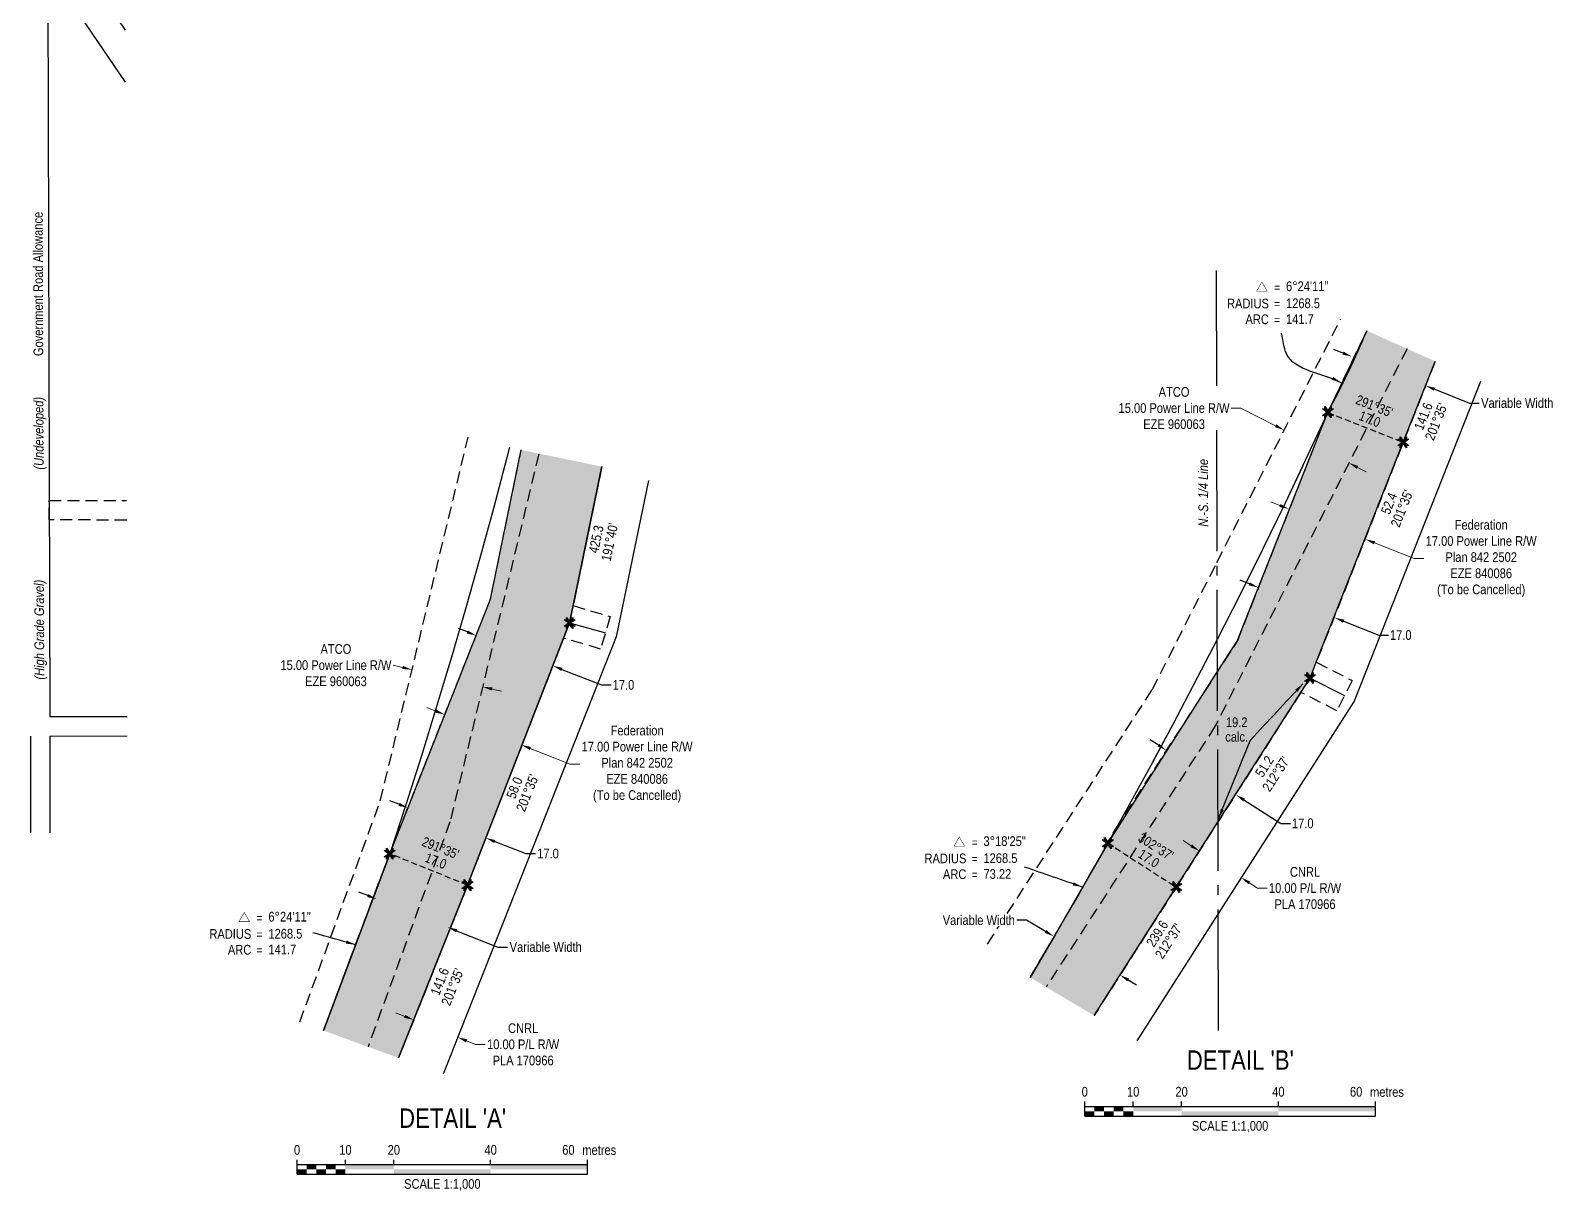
# Model space of a CAD drawing. Extents: x 511994 to 515316, y 6048038 to 6051499.
# Drawn here: x 513744 to 515316, y 6048475 to 6049674 of the extents above; entities that cross this region are included whole.
import ezdxf
from ezdxf.enums import TextEntityAlignment as Align

# ---------------------------------------------------------------- set-up
doc = ezdxf.new("R2010")
doc.units = 0
doc.header["$LTSCALE"] = 5
doc.header["$PDSIZE"] = 0.5
for name, pattern in [('foc-ACCESSROAD', [3.75, 2.5, -1.25]), ('foc-FLOWLINE', [3.75, 2.5, -1.25]), ('foc-QUARTERLINE', [33, 25, -3, 2, -3]), ('foc-TRAV', [1.875, 1.25, -0.625])]:
    doc.linetypes.add(name, pattern=pattern)
doc.layers.get('Defpoints').update_dxf_attribs({"color": 9})
for name, color, linetype in [('C-EZE', 13, 'foc-FLOWLINE'), ('DETAIL-T', 7, 'Continuous'), ('F-AR', 190, 'foc-ACCESSROAD'), ('F-EZE', 190, 'foc-FLOWLINE'), ('F-RW', 190, 'Continuous'), ('L-BD', 7, 'Continuous'), ('L-BD1', 253, 'Continuous'), ('L-MON', 1, 'Continuous'), ('L-ROAD-T', 7, 'Continuous'), ('L-SEC', 7, 'Continuous'), ('L-SECQ', 8, 'foc-QUARTERLINE'), ('L-TITLEDB', 4, 'Continuous'), ('P-PROPOSED', 10, 'Continuous'), ('P-PROPOSED-H', 21, 'Continuous'), ('P-TRAV', 4, 'foc-TRAV'), ('P-TXT', 4, 'Continuous')]:
    doc.layers.add(name, color=color, linetype=linetype)
for name, color, linetype, lineweight in [('C-EZE-T', 13, 'Continuous', 9), ('F-EZE-T', 190, 'Continuous', 9), ('F-RW-T', 190, 'Continuous', 9), ('T-TEXT', 48, 'Continuous', 18)]:
    doc.layers.add(name, color=color, linetype=linetype, lineweight=lineweight)
doc.styles.add('80', font='ARIALN.TTF', dxfattribs={"height": 10})
doc.styles.add('80CG', font='ARIALN.TTF', dxfattribs={"height": 10})
doc.styles.add('80L', font='ARIALN.TTF', dxfattribs={"height": 10})
doc.styles.add('80LS', font='ARIALNI.TTF', dxfattribs={"height": 10})
doc.dimstyles.new('Compass 5 000', dxfattribs={"dimscale": 5, "dimtxt": 9, "dimasz": 2, "dimexe": 0.2, "dimexo": 0.0625, "dimgap": 0.5, "dimtad": 0, "dimtih": 1, "dimtoh": 1, "dimzin": 0, "dimdsep": 46, "dimtxsty": '80CG', "dimcen": 0.1, "dimse1": 1, "dimse2": 1, "dimclrd": 256, "dimclrt": 256, "dimaunit": 1, "dimadec": 4, "dimazin": 0, "dimtfac": 0.06, "dimtofl": 0, "dimtmove": 0, "dimatfit": 1, "dimfxl": 0.2, "dimtolj": 1, "dimtzin": 0, "dimlwd": -1, "dimarcsym": 0})

# ---------------------------------------------------------------- blocks, each defined once
blk = doc.blocks.new('*D64')
at = {"layer": 'Defpoints', "color": 0, "transparency": 16777216}
for p in [(514170.1, 6049145.2), (514243, 6049127.6), (514138.3, 6049013.3)]:
    blk.add_point(p, dxfattribs=at)
at = {"layer": 'F-EZE-T', "transparency": 16777216}
for p, q in [((514128.5, 6049015.7), (514118.8, 6049018)), ((514220.9, 6048993.4), (514230.6, 6048991.1))]:
    blk.add_line(p, q, dxfattribs=at)
for points in [[(514128.9, 6049017.3), (514128.2, 6049014.1), (514138.3, 6049013.3)], [(514221.3, 6048995), (514220.5, 6048991.8), (514211.2, 6048995.7)]]:
    blk.add_solid(points, dxfattribs=at)
at = {"layer": 'F-EZE-T', "transparency": 16777216, "insert": (514059.7, 6049018), "char_height": 10, "attachment_point": 5, "style": '80CG'}
blk.add_mtext('\\A1;ATCO\\P15.00 Power Line R/W\\PEZE 960063', dxfattribs=at)
blk = doc.blocks.new('*D65')
at = {"layer": 'Defpoints', "color": 0, "transparency": 16777216}
for p in [(514193, 6049019), (514283.7, 6049017.4), (514272, 6048987.8)]:
    blk.add_point(p, dxfattribs=at)
at = {"layer": 'P-TXT', "transparency": 16777216}
for p, q in [((514195.4, 6049052.3), (514186.1, 6049056)), ((514293, 6049013.7), (514333.8, 6048997.6)), ((514333.8, 6048997.6), (514343.8, 6048997.6))]:
    blk.add_line(p, q, dxfattribs=at)
for points in [[(514196, 6049053.8), (514194.8, 6049050.7), (514204.7, 6049048.6)], [(514293.7, 6049015.2), (514292.4, 6049012.1), (514283.7, 6049017.4)]]:
    blk.add_solid(points, dxfattribs=at)
at = {"layer": 'P-TXT', "transparency": 16777216, "insert": (514356.6, 6048997.6), "char_height": 10, "attachment_point": 5, "style": '80CG'}
blk.add_mtext('\\A1;17.0', dxfattribs=at)
blk = doc.blocks.new('*U27')
at = {"color": 0}
for p, q in [((-150, 0), (-150, 15)), ((-150, 10), (150.2, 10)), ((-150, 0), (150.2, 0)), ((-100, 10), (-100, 15)), ((-50, 10), (-50, 15)), ((50, 10), (50, 15)), ((150.2, 0), (150.2, 15))]:
    blk.add_line(p, q, dxfattribs=at)
for points in [[(-150, 5), (-140, 5), (-150, 0), (-140, 0)], [(-140, 10), (-130, 10), (-140, 5), (-130, 5)], [(-130, 5), (-120, 5), (-130, 0), (-120, 0)], [(-120, 10), (-110, 10), (-120, 5), (-110, 5)], [(-110, 5), (-100, 5), (-110, 0), (-100, 0)], [(-100, 10), (-50, 10), (-100, 5), (-50, 5)], [(-50, 5), (50, 5), (-50, 0), (50, 0)], [(50, 10), (150.2, 10), (50, 5), (150.2, 5)]]:
    blk.add_solid(points, dxfattribs=at)
at = {"color": 0, "style": '80'}
blk.add_text('metres', height=10, dxfattribs=at).set_placement((162.2, 20), align=Align.CENTER)
at = {"color": 0, "char_height": 10, "style": '80'}
for s, insert, attachment_point in [('0', (-150, 30.2), 2), ('10', (-100, 30.2), 2), ('20', (-50, 30.2), 2), ('40', (50, 30.2), 2), ('60', (136.7, 30.2), 3), ('SCALE 1:1,000', (0.1, -5), 2)]:
    blk.add_mtext(s, dxfattribs=dict(at, insert=insert, attachment_point=attachment_point))
blk = doc.blocks.new('*D66')
at = {"layer": 'C-EZE-T', "transparency": 16777216}
for p, q in [((515034.4, 6049183), (515025.1, 6049186.6)), ((515132.1, 6049144.3), (515173, 6049128.1)), ((515173, 6049128.1), (515183, 6049128.1))]:
    blk.add_line(p, q, dxfattribs=at)
for points in [[(515035, 6049184.5), (515033.8, 6049181.4), (515043.7, 6049179.3)], [(515132.7, 6049145.9), (515131.4, 6049142.8), (515122.8, 6049148)]]:
    blk.add_solid(points, dxfattribs=at)
at = {"layer": 'Defpoints', "color": 0, "transparency": 16777216}
for p in [(515045.2, 6049183), (515124.2, 6049151.7), (515122.8, 6049148)]:
    blk.add_point(p, dxfattribs=at)
at = {"layer": 'C-EZE-T', "transparency": 16777216, "insert": (515242.2, 6049128.1), "char_height": 10, "attachment_point": 5, "style": '80CG'}
blk.add_mtext('\\A1;Federation\\P17.00 Power Line R/W\\PPlan 842 2502\\PEZE 840086\\P(To be Cancelled)', dxfattribs=at)
blk = doc.blocks.new('*D67')
at = {"layer": 'Defpoints', "color": 0, "transparency": 16777216}
for p in [(515009.5, 6049092.2), (515088.5, 6049061), (515090.9, 6049067.1)]:
    blk.add_point(p, dxfattribs=at)
at = {"layer": 'P-TXT', "transparency": 16777216}
for p, q in [((515002.6, 6049102), (514993.3, 6049105.7)), ((515100.2, 6049063.4), (515136.4, 6049049.1)), ((515136.4, 6049049.1), (515146.4, 6049049.1))]:
    blk.add_line(p, q, dxfattribs=at)
for points in [[(515003.2, 6049103.6), (515002, 6049100.5), (515011.9, 6049098.3)], [(515100.8, 6049065), (515099.6, 6049061.9), (515090.9, 6049067.1)]]:
    blk.add_solid(points, dxfattribs=at)
at = {"layer": 'P-TXT', "transparency": 16777216, "insert": (515159.2, 6049049.1), "char_height": 10, "attachment_point": 5, "style": '80CG'}
blk.add_mtext('\\A1;17.0', dxfattribs=at)
blk = doc.blocks.new('TEMP')
h = blk.add_hatch(color=255)
h.dxf.hatch_style = 1
h.paths.add_polyline_path([(-1.15, -0.67), (-0.67, -0.67), (-0.67, -1.15), (0, -0.25), (0.67, -1.15), (0.67, -0.67), (1.15, -0.67), (0.25, 0), (1.15, 0.67), (0.67, 0.67), (0.67, 1.15), (0, 0.25), (-0.67, 1.15), (-0.67, 0.67), (-1.15, 0.67), (-0.25, 0)])
h.paths.add_polyline_path([(0.57, 0.85), (0.57, 0.57), (0.85, 0.57), (0.08, 0), (0.85, -0.57), (0.57, -0.57), (0.57, -0.85), (0, -0.08), (-0.57, -0.85), (-0.57, -0.57), (-0.85, -0.57), (-0.08, 0), (-0.85, 0.57), (-0.57, 0.57), (-0.57, 0.85), (0, 0.08)], flags=16)
h = blk.add_hatch(color=1)
h.dxf.hatch_style = 1
h.paths.add_polyline_path([(-0.07, -0.01), (-0.08, 0), (-0.85, -0.57), (-0.57, -0.57), (-0.57, -0.85), (0.07, 0.01), (0.08, 0), (0.85, 0.57), (0.57, 0.57), (0.57, 0.85)])
h = blk.add_hatch(color=1)
h.dxf.hatch_style = 1
h.paths.add_polyline_path([(-0.08, 0), (-0.85, 0.57), (-0.57, 0.57), (-0.57, 0.85), (0, 0.08), (0.57, 0.85), (0.57, 0.57), (0.85, 0.57), (0.08, 0), (0.85, -0.57), (0.57, -0.57), (0.57, -0.85), (0, -0.08), (-0.57, -0.85), (-0.57, -0.57), (-0.85, -0.57)])
at = {"color": 1}
for p, q in [((-0.08, 0), (0.08, 0)), ((0, 0.08), (0, -0.08))]:
    blk.add_line(p, q, dxfattribs=at)
at = {"color": 255, "flags": 128}
blk.add_lwpolyline([(-0.25, 0), (-1.15, 0.67), (-0.67, 0.67), (-0.67, 1.15), (0, 0.25), (0.67, 1.15), (0.67, 0.67), (1.15, 0.67), (0.25, 0), (1.15, -0.67), (0.67, -0.67), (0.67, -1.15), (0, -0.25), (-0.67, -1.15), (-0.67, -0.67), (-1.15, -0.67)], close=True, dxfattribs=at)
at = {"color": 1, "flags": 128}
blk.add_lwpolyline([(-0.08, 0), (-0.85, 0.57), (-0.57, 0.57), (-0.57, 0.85), (0, 0.08), (0.57, 0.85), (0.57, 0.57), (0.85, 0.57), (0.08, 0), (0.85, -0.57), (0.57, -0.57), (0.57, -0.85), (0, -0.08), (-0.57, -0.85), (-0.57, -0.57), (-0.85, -0.57)], close=True, dxfattribs=at)
blk = doc.blocks.new('*D76')
at = {"layer": 'Defpoints', "color": 0, "transparency": 16777216}
for p in [(514918.7, 6048932.2), (514917.3, 6048930), (514990.2, 6048886.4)]:
    blk.add_point(p, dxfattribs=at)
at = {"layer": 'P-TXT', "transparency": 16777216}
for p, q in [((514908.9, 6048935.4), (514900.4, 6048940.8)), ((514997.3, 6048878.8), (515035.2, 6048854.6)), ((515035.2, 6048854.6), (515045.2, 6048854.6))]:
    blk.add_line(p, q, dxfattribs=at)
for points in [[(514909.8, 6048936.8), (514908, 6048934), (514917.3, 6048930)], [(514998.2, 6048880.2), (514996.4, 6048877.4), (514988.9, 6048884.2)]]:
    blk.add_solid(points, dxfattribs=at)
at = {"layer": 'P-TXT', "transparency": 16777216, "insert": (515058, 6048854.6), "char_height": 10, "attachment_point": 5, "style": '80CG'}
blk.add_mtext('\\A1;17.0', dxfattribs=at)
blk = doc.blocks.new('*D77')
at = {"layer": 'Defpoints', "color": 0, "linetype": 'Continuous', "transparency": 16777216}
for p in [(514175, 6048747.4), (514081.7, 6048725.2), (514154.7, 6048696.3)]:
    blk.add_point(p, dxfattribs=at)
at = {"layer": 'P-TXT', "transparency": 16777216}
for p, q in [((514092.6, 6048780), (514083.3, 6048783.7)), ((514184.3, 6048743.8), (514227, 6048726.9)), ((514227, 6048726.9), (514237, 6048726.9))]:
    blk.add_line(p, q, dxfattribs=at)
at = {"layer": 'P-TXT', "linetype": 'Continuous', "transparency": 16777216}
for points in [[(514093.2, 6048781.6), (514092, 6048778.5), (514101.9, 6048776.3)], [(514184.9, 6048745.3), (514183.7, 6048742.2), (514175, 6048747.4)]]:
    blk.add_solid(points, dxfattribs=at)
at = {"layer": 'P-TXT', "linetype": 'Continuous', "transparency": 16777216, "insert": (514276.3, 6048726.9), "char_height": 10, "attachment_point": 5, "style": '80CG'}
blk.add_mtext('\\A1;Variable Width', dxfattribs=at)
blk = doc.blocks.new('*D78')
at = {"layer": 'C-EZE-T', "transparency": 16777216}
for p, q in [((514162.8, 6048970.6), (514153.5, 6048974.3)), ((514260.4, 6048932), (514301.6, 6048915.7)), ((514301.6, 6048915.7), (514311.6, 6048915.7))]:
    blk.add_line(p, q, dxfattribs=at)
at = {"layer": 'C-EZE-T', "linetype": 'Continuous', "transparency": 16777216}
for points in [[(514163.4, 6048972.2), (514162.2, 6048969.1), (514172.1, 6048967)], [(514261, 6048933.6), (514259.8, 6048930.5), (514251.1, 6048935.7)]]:
    blk.add_solid(points, dxfattribs=at)
at = {"layer": 'Defpoints', "color": 0, "linetype": 'Continuous', "transparency": 16777216}
for p in [(514178.4, 6048982.9), (514257.4, 6048951.7), (514251.1, 6048935.7)]:
    blk.add_point(p, dxfattribs=at)
at = {"layer": 'C-EZE-T', "linetype": 'Continuous', "transparency": 16777216, "insert": (514370.7, 6048915.7), "char_height": 10, "attachment_point": 5, "style": '80CG'}
blk.add_mtext('\\A1;Federation\\P17.00 Power Line R/W\\PPlan 842 2502\\PEZE 840086\\P(To be Cancelled)', dxfattribs=at)
blk = doc.blocks.new('*D88')
at = {"layer": 'Defpoints', "color": 0, "linetype": 'Continuous', "transparency": 16777216}
for p in [(515081.6, 6049344.9), (515148.4, 6049310.9), (515038.8, 6049260.8)]:
    blk.add_point(p, dxfattribs=at)
at = {"layer": 'F-EZE-T', "transparency": 16777216}
for p, q in [((514994.2, 6049283.5), (514984.2, 6049283.5)), ((515029.9, 6049265.3), (514994.2, 6049283.5)), ((515114.6, 6049222.3), (515123.5, 6049217.8))]:
    blk.add_line(p, q, dxfattribs=at)
at = {"layer": 'F-EZE-T', "linetype": 'Continuous', "transparency": 16777216}
for points in [[(515030.7, 6049266.8), (515029.2, 6049263.9), (515038.8, 6049260.8)], [(515115.4, 6049223.8), (515113.9, 6049220.8), (515105.7, 6049226.8)]]:
    blk.add_solid(points, dxfattribs=at)
at = {"layer": 'F-EZE-T', "linetype": 'Continuous', "transparency": 16777216, "insert": (514925.1, 6049283.5), "char_height": 10, "attachment_point": 5, "style": '80CG', "bg_fill": 3, "box_fill_scale": 1.1, "bg_fill_color": 256, "bg_fill_true_color": 13158600, "bg_fill_transparency": 0}
blk.add_mtext('\\A1;ATCO\\P15.00 Power Line R/W\\PEZE 960063', dxfattribs=at)
blk = doc.blocks.new('*D90')
at = {"layer": 'Defpoints', "color": 0, "linetype": 'Continuous', "transparency": 16777216}
for p in [(515102.1, 6049319.8), (515184.9, 6049306.6), (515178.2, 6049289.7)]:
    blk.add_point(p, dxfattribs=at)
at = {"layer": 'P-TXT', "transparency": 16777216}
for p, q in [((515099.5, 6049340.4), (515090.2, 6049344)), ((515194.2, 6049302.9), (515230.1, 6049288.7)), ((515230.1, 6049288.7), (515240.1, 6049288.7))]:
    blk.add_line(p, q, dxfattribs=at)
at = {"layer": 'P-TXT', "linetype": 'Continuous', "transparency": 16777216}
for points in [[(515100.1, 6049341.9), (515098.9, 6049338.8), (515108.8, 6049336.7)], [(515194.8, 6049304.5), (515193.5, 6049301.4), (515184.9, 6049306.6)]]:
    blk.add_solid(points, dxfattribs=at)
at = {"layer": 'P-TXT', "linetype": 'Continuous', "transparency": 16777216, "insert": (515279.4, 6049288.7), "char_height": 10, "attachment_point": 5, "style": '80CG'}
blk.add_mtext('\\A1;Variable Width', dxfattribs=at)
blk = doc.blocks.new('*D92')
at = {"layer": 'Defpoints', "color": 0, "linetype": 'Continuous', "transparency": 16777216}
for p in [(514136, 6048641.4), (514185.3, 6048633.7), (514181.3, 6048623.5)]:
    blk.add_point(p, dxfattribs=at)
at = {"layer": 'F-RW-T', "transparency": 16777216}
for p, q in [((514130.8, 6048655.3), (514121.5, 6048659)), ((514194.6, 6048630.1), (514203.9, 6048626.4)), ((514203.9, 6048626.4), (514213.9, 6048626.4))]:
    blk.add_line(p, q, dxfattribs=at)
at = {"layer": 'F-RW-T', "linetype": 'Continuous', "transparency": 16777216}
for points in [[(514131.4, 6048656.9), (514130.1, 6048653.8), (514140.1, 6048651.7)], [(514195.3, 6048631.6), (514194, 6048628.5), (514185.3, 6048633.7)]]:
    blk.add_solid(points, dxfattribs=at)
at = {"layer": 'F-RW-T', "linetype": 'Continuous', "transparency": 16777216, "insert": (514253, 6048626.4), "char_height": 10, "attachment_point": 5, "style": '80CG'}
blk.add_mtext('\\A1;CNRL\\P10.00 P/L R/W\\PPLA 170966', dxfattribs=at)
blk = doc.blocks.new('*D93')
at = {"layer": 'Defpoints', "color": 0, "linetype": 'Continuous', "transparency": 16777216}
for p in [(514136.7, 6048877.4), (514214.5, 6048839.5), (514217.1, 6048846.2)]:
    blk.add_point(p, dxfattribs=at)
at = {"layer": 'P-TXT', "transparency": 16777216}
for p, q in [((514124.8, 6048874.4), (514115.4, 6048878)), ((514223.8, 6048835.9), (514255.9, 6048823.4)), ((514255.9, 6048823.4), (514265.9, 6048823.4))]:
    blk.add_line(p, q, dxfattribs=at)
at = {"layer": 'P-TXT', "linetype": 'Continuous', "transparency": 16777216}
for points in [[(514125.4, 6048875.9), (514124.1, 6048872.8), (514134.1, 6048870.7)], [(514224.4, 6048837.4), (514223.2, 6048834.3), (514214.5, 6048839.5)]]:
    blk.add_solid(points, dxfattribs=at)
at = {"layer": 'P-TXT', "linetype": 'Continuous', "transparency": 16777216, "insert": (514278.7, 6048823.4), "char_height": 10, "attachment_point": 5, "style": '80CG'}
blk.add_mtext('\\A1;17.0', dxfattribs=at)
blk = doc.blocks.new('*D94')
at = {"layer": 'Defpoints', "color": 0, "linetype": 'Continuous', "transparency": 16777216}
for p in [(514801.1, 6048737.9), (514793.2, 6048724.6), (514861.2, 6048684.6)]:
    blk.add_point(p, dxfattribs=at)
at = {"layer": 'P-TXT', "transparency": 16777216}
for p, q in [((514772.8, 6048754.6), (514762.8, 6048754.6)), ((514792.5, 6048743), (514772.8, 6048754.6)), ((514877.7, 6048693), (514886.3, 6048687.9))]:
    blk.add_line(p, q, dxfattribs=at)
at = {"layer": 'P-TXT', "linetype": 'Continuous', "transparency": 16777216}
for points in [[(514793.3, 6048744.4), (514791.6, 6048741.6), (514801.1, 6048737.9)], [(514878.5, 6048694.4), (514876.9, 6048691.5), (514869.1, 6048698)]]:
    blk.add_solid(points, dxfattribs=at)
at = {"layer": 'P-TXT', "linetype": 'Continuous', "transparency": 16777216, "insert": (514723.5, 6048754.6), "char_height": 10, "attachment_point": 5, "style": '80CG', "bg_fill": 3, "box_fill_scale": 1.1, "bg_fill_color": 256, "bg_fill_true_color": 13158600, "bg_fill_transparency": 0}
blk.add_mtext('\\A1;Variable Width', dxfattribs=at)
blk = doc.blocks.new('*D95')
at = {"layer": 'Defpoints', "color": 0, "linetype": 'Continuous', "transparency": 16777216}
for p in [(514957.4, 6048835.8), (515000.5, 6048808.2), (514994.4, 6048798.6)]:
    blk.add_point(p, dxfattribs=at)
at = {"layer": 'F-RW-T', "transparency": 16777216}
for p, q in [((514942.8, 6048831.5), (514934.4, 6048836.9)), ((515002.8, 6048793.2), (515011.2, 6048787.8)), ((515011.2, 6048787.8), (515021.2, 6048787.8))]:
    blk.add_line(p, q, dxfattribs=at)
at = {"layer": 'F-RW-T', "linetype": 'Continuous', "transparency": 16777216}
for points in [[(514943.7, 6048832.9), (514941.9, 6048830.1), (514951.3, 6048826.1)], [(515003.7, 6048794.6), (515001.9, 6048791.8), (514994.4, 6048798.6)]]:
    blk.add_solid(points, dxfattribs=at)
at = {"layer": 'F-RW-T', "linetype": 'Continuous', "transparency": 16777216, "insert": (515060.3, 6048787.8), "char_height": 10, "attachment_point": 5, "style": '80CG'}
blk.add_mtext('\\A1;CNRL\\P10.00 P/L R/W\\PPLA 170966', dxfattribs=at)
blk = doc.blocks.new('curve')
at = {"const_width": 0.1}
blk.add_lwpolyline([(-4.99, 5.39), (-6.08, 3.49), (-3.89, 3.49)], close=True, dxfattribs=at)
at = {"style": '80'}
for p in [(-2.44, 3.36), (-2.44, -0.04), (-2.44, -3.3)]:
    blk.add_text('=', height=1.8, dxfattribs=at).set_placement(p)
for s, p in [('RADIUS', (-3.54, -0.05)), ('ARC', (-3.54, -3.31))]:
    blk.add_text(s, height=2, dxfattribs=at).set_placement(p, align=Align.RIGHT)
for tag, p in [('DELTA', (0, 3.52)), ('CURVE_RADIUS', (0, 0)), ('ARC_LENGTH', (0, -3.26))]:
    blk.add_attdef(tag, p, '', height=2, dxfattribs=at)

msp = doc.modelspace()

# ---------------------------------------------------------------- hatches: boundary and pattern name
at = {"layer": 'P-PROPOSED-H'}
h = msp.add_hatch(color=256, dxfattribs=at)
h.dxf.hatch_style = 1
edge = h.paths.add_edge_path()
edge.add_arc((509317.119, 6051945.934), 6353.73, 329.2307842, 330.6755101)
edge.add_line((514856.683, 6048834.162), (514856.586, 6048834.008))
edge.add_line((514856.586, 6048834.008), (514856.586, 6048834.008))
edge.add_line((514856.586, 6048834.008), (514856.587, 6048834.009))
edge.add_line((514856.587, 6048834.009), (514969.356, 6049010.603))
edge.add_line((514969.356, 6049010.603), (514990.331, 6049042.935))
edge.add_line((514990.331, 6049042.935), (515084.016, 6049279.338))
edge.add_arc((514242.234, 6049732.789), 956.146, 331.689563, 337.273245)
edge.add_line((515124.143, 6049363.395), (515194.806, 6049331.787))
edge.add_line((515194.806, 6049331.787), (515161.742, 6049248.159))
edge.add_line((515161.742, 6049248.159), (515071.975, 6049021.114))
edge.add_line((515071.975, 6049021.114), (515065.514, 6049004.773))
edge.add_line((515065.514, 6049004.773), (515056.046, 6048989.969))
edge.add_line((515056.046, 6048989.969), (514927.431, 6048788.883))
edge.add_line((514927.431, 6048788.883), (514842.534, 6048656.148))
edge.add_line((514842.534, 6048656.148), (514776.466, 6048695.485))
h = msp.add_hatch(color=256, dxfattribs=at)
h.dxf.hatch_style = 1
h.paths.add_polyline_path([(514334.279, 6049223.139), (514251.071, 6049240.302), (514219.247, 6049086.023), (514115.26, 6048823.341), (514046.826, 6048640.666), (514124.443, 6048612.408), (514195.552, 6048790.839), (514300.96, 6049061.609)])

# ---------------------------------------------------------------- linework, layer by layer
at = {"layer": 'C-EZE'}
for points in [[(514776.466, 6048695.485), (514802.212, 6048739.203), (514827.969, 6048783.301), (514853.252, 6048828.01), (514864.453, 6048848.093), (514990.461, 6049042.868), (515084.016, 6049279.338), (515124.143, 6049363.395)], [(515194.806, 6049331.787), (515071.975, 6049021.114), (515109.073, 6049002.142), (515093.145, 6048970.996), (515056.046, 6048989.969), (514927.431, 6048788.883), (514842.534, 6048656.148)], [(514046.826, 6048640.666), (514115.26, 6048823.341), (514219.247, 6049086.023), (514251.071, 6049240.302)], [(514334.279, 6049223.139), (514304.672, 6049079.601), (514342.991, 6049068.171), (514332.991, 6049034.648), (514294.798, 6049046.04), (514195.552, 6048790.839), (514124.443, 6048612.408)]]:
    msp.add_lwpolyline(points, dxfattribs=at)
at = {"layer": 'Defpoints', "color": 2}
for p, q in [((514300.96, 6049061.609), (514337.991, 6049051.409)), ((515065.514, 6049004.773), (515101.109, 6048986.569))]:
    msp.add_line(p, q, dxfattribs=at)
at = {"layer": 'F-AR'}
msp.add_lwpolyline([(513843.653, 6049167.929), (513763.743, 6049167.97), (513763.684, 6049187.97), (513843.595, 6049187.929)], dxfattribs=at)
at = {"layer": 'F-EZE'}
for points in [[(514732.384, 6048730.005), (514902.577, 6048992.682), (514969.372, 6049124.102), (515097.106, 6049375.488)], [(515165.648, 6049344.829), (514969.793, 6048959.388), (514967.689, 6048955.255), (514792.899, 6048685.502)], [(514022.444, 6048649.542), (514105.561, 6048877.848), (514196.239, 6049253.486)], [(514269.143, 6049235.887), (514177.477, 6048856.151), (514092.916, 6048623.886)]]:
    msp.add_lwpolyline(points, dxfattribs=at)
at = {"layer": 'F-RW'}
for points in [[(513842.343, 6049620.097), (513762.056, 6049738.788), (513761.968, 6049768.657), (513761.903, 6049792.499), (513778.025, 6049768.699), (513842.188, 6049673.847)], [(514842.534, 6048656.148), (514927.431, 6048788.883), (515056.046, 6048989.969), (515065.514, 6049004.773), (515071.975, 6049021.114), (515194.806, 6049331.787)], [(515241.648, 6049310.835), (515111.051, 6048980.897), (514970.3, 6048760.966), (514886.555, 6048630.115)], [(514124.443, 6048612.408), (514195.552, 6048790.839), (514294.798, 6049046.04), (514300.96, 6049061.609), (514304.672, 6049079.601), (514334.279, 6049223.139)], [(514382.308, 6049208.569), (514349.027, 6049047.257), (514170.296, 6048595.715)]]:
    msp.add_lwpolyline(points, dxfattribs=at)
at = {"layer": 'L-SEC'}
for p, q in [((513761.978, 6049768.66), (513764.353, 6048964.869)), ((513764.353, 6048964.869), (513844.236, 6048965.065)), ((513744.295, 6048944.703), (513744.365, 6048844.704)), ((513764.412, 6048944.717), (513844.295, 6048944.948)), ((513764.412, 6048944.717), (513764.482, 6048844.756))]:
    msp.add_line(p, q, dxfattribs=at)
at = {"layer": 'L-SECQ'}
msp.add_line((514968.578, 6049425.761), (514970.582, 6048640.005), dxfattribs=at)
at = {"layer": 'L-TITLEDB'}
for points in [[(515124.143, 6049363.395), (515084.016, 6049279.338), (515039.32, 6049184.618), (515016.385, 6049137.538), (514993.233, 6049091.004), (514969.576, 6049044.382), (514923.78, 6048956.791), (514900.602, 6048913.681), (514877.093, 6048870.756), (514853.252, 6048828.01), (514827.812, 6048783.777), (514802.197, 6048739.429), (514776.466, 6048695.485)], [(514238.989, 6049243.166), (514235.938, 6049231.213), (514222.354, 6049179.802), (514208.339, 6049128.501), (514193.895, 6049077.321), (514179.02, 6049026.266), (514163.721, 6048975.338), (514147.992, 6048924.539), (514131.838, 6048873.874), (514115.26, 6048823.341), (514095.928, 6048771.738), (514046.826, 6048640.666)], [(515058.131, 6049224.056), (515039.32, 6049184.618), (515016.385, 6049137.538), (514993.233, 6049091.004), (514969.576, 6049044.382), (514923.78, 6048956.791), (514902.848, 6048917.859)]]:
    msp.add_lwpolyline(points, dxfattribs=at)
at = {"layer": 'P-PROPOSED', "flags": 128}
msp.add_lwpolyline([(514776.466, 6048695.485, 0.00630389), (514856.683, 6048834.162), (514856.586, 6048834.008), (514856.586, 6048834.008), (514856.587, 6048834.009), (514969.356, 6049010.603), (514990.331, 6049042.935), (515084.016, 6049279.338, 0.02436823), (515124.143, 6049363.395, 0.00371664)], format="xyb", dxfattribs=at)
msp.add_lwpolyline([(514842.534, 6048656.148), (514927.431, 6048788.883), (515056.046, 6048989.969), (515065.514, 6049004.773), (515071.975, 6049021.114), (515161.742, 6049248.159), (515194.806, 6049331.787)], dxfattribs=at)
at = {"layer": 'P-PROPOSED'}
for points in [[(514046.826, 6048640.666), (514115.26, 6048823.341), (514219.247, 6049086.023), (514251.071, 6049240.302)], [(514334.279, 6049223.139), (514300.96, 6049061.609), (514195.552, 6048790.839), (514124.443, 6048612.408)]]:
    msp.add_lwpolyline(points, dxfattribs=at)
at = {"layer": 'P-TRAV'}
for p, q in [((515083.875, 6049278.981), (515161.742, 6049248.159)), ((514856.491, 6048834.284), (514927.431, 6048788.883))]:
    msp.add_line(p, q, dxfattribs=at)
at = {"layer": 'P-TRAV', "flags": 128}
msp.add_lwpolyline([(514195.552, 6048790.839), (514115.26, 6048823.341)], dxfattribs=at)

# ---------------------------------------------------------------- block references
at = {"layer": 'DETAIL-T', "xscale": 0.999501, "yscale": 0.999501, "zscale": 0.999501}
for p in [(514982.821, 6048552.265), (514169.481, 6048492.275)]:
    msp.add_blockref('*U27', p, dxfattribs=at)
at = {"layer": 'L-BD', "linetype": 'Continuous', "xscale": 4.997504999999967, "yscale": 4.997504999999967, "zscale": 4.997504999999967}
for p, values in [((515040.696, 6049386.792), {'DELTA': '6%%d24\'11"', 'CURVE_RADIUS': '1268.5', 'ARC_LENGTH': '141.7'}), ((514728.335, 6048813.716), {'DELTA': '3%%d18\'25"', 'CURVE_RADIUS': '1268.5', 'ARC_LENGTH': '73.22'}), ((513990.007, 6048735.683), {'DELTA': '6%%d24\'11"', 'CURVE_RADIUS': '1268.5', 'ARC_LENGTH': '141.7'})]:
    msp.add_blockref('curve', p, dxfattribs=at).add_auto_attribs(values)
at = {"layer": 'L-MON', "linetype": 'Continuous'}
for p, xscale, yscale, zscale in [((514300.96, 6049061.609), 4.997504999999967, 4.997504999999967, 4.997504999999967), ((514856.683, 6048834.162), 4.99750499999997, 4.99750499999997, 4.99750499999997), ((514115.26, 6048823.341), 4.997504999999977, 4.997504999999977, 4.997504999999977), ((514195.552, 6048790.839), 4.997504999999967, 4.997504999999967, 4.997504999999967)]:
    msp.add_blockref('TEMP', p, dxfattribs=dict(at, xscale=xscale, yscale=yscale, zscale=zscale))
at = {"layer": 'L-MON', "xscale": 4.997504999999954, "yscale": 4.997504999999954, "zscale": 4.997504999999954}
msp.add_blockref('TEMP', (515065.514, 6049004.773), dxfattribs=at)
at = {"layer": 'L-MON', "color": 6, "xscale": 4.997504999999954, "yscale": 4.997504999999954, "zscale": 4.997504999999954}
msp.add_blockref('TEMP', (514927.431, 6048788.883), dxfattribs=at)

# ---------------------------------------------------------------- texts
at = {"layer": 'DETAIL-T', "color": 3, "char_height": 19.99, "width": 223.74632, "attachment_point": 5, "style": '80CG'}
for s, insert in [("DETAIL 'B'", (514993.475, 6048610.184)), ("DETAIL 'A'", (514180.135, 6048550.194))]:
    msp.add_mtext(s, dxfattribs=dict(at, insert=insert))
at = {"layer": 'L-BD', "linetype": 'Continuous', "insert": (514989.743, 6048964.068), "char_height": 9.995, "width": 22.66713, "attachment_point": 2, "line_spacing_factor": 0.901947, "style": '80L', "bg_fill": 1, "box_fill_scale": 1.2, "bg_fill_color": 21, "bg_fill_transparency": 0}
msp.add_mtext('19.2 calc.', dxfattribs=at)
at = {"layer": 'L-BD1', "style": '80L'}
for s, rotation, p in [("201°35'", 68.4275, (515195.715, 6049269.522)), ("201°35'", 68.4275, (515160.265, 6049179.861)), ('52.4', 68.4275, (515147.02, 6049185.097)), ('425.3', 78.3553, (514328.347, 6049148.054)), ("191°40'", 78.3553, (514342.297, 6049145.179)), ('51.2', 57.397, (515018.374, 6048913.448)), ("212°37'", 57.397, (515030.372, 6048905.774)), ('239.6', 57.397, (514907.652, 6048740.759)), ("212°37'", 57.397, (514919.651, 6048733.084)), ("201°35'", 68.4275, (514180.074, 6048685.751))]:
    msp.add_text(s, height=9.995, rotation=rotation, dxfattribs=at).set_placement(p, align=Align.MIDDLE)
at = {"layer": 'L-BD1', "linetype": 'Continuous', "style": '80L'}
for s, p in [('58.0', (514244.077, 6048891.405)), ("201°35'", (514257.322, 6048886.168))]:
    msp.add_text(s, height=9.995, rotation=68.4275, dxfattribs=at).set_placement(p, align=Align.MIDDLE)
at = {"layer": 'L-BD1', "linetype": 'Continuous', "char_height": 9.99501, "width": 39.15276, "attachment_point": 1, "line_spacing_factor": 0.855, "style": '80L', "bg_fill": 1, "bg_fill_color": 21, "bg_fill_transparency": 0}
for s, insert, rotation, box_fill_scale in [("\\pi0.2102;291°35' \\P\\pi9.32911;17.0", (515115.172, 6049297.669), 338.405046, 1.15), ("\\pi0.2102;291°35' \\P\\pi9.32911;17.0", (514150.944, 6048841.308), 338.405, 1.2), ("\\pi0.27837;302°37' \\P\\pi9.32911;17.0", (514892.161, 6048845.685), 327.3806, 1.2)]:
    msp.add_mtext(s, dxfattribs=dict(at, insert=insert, rotation=rotation, box_fill_scale=box_fill_scale))
at = {"layer": 'L-BD1', "insert": (514950.237, 6049196.017), "char_height": 9.99501, "width": 69.82639, "attachment_point": 2, "rotation": 90.146121, "style": '80L'}
msp.add_mtext('{\\fArial Narrow|b0|i1|c0|p34;N.-S. 1/4 Line}', dxfattribs=at)
at = {"layer": 'L-ROAD-T', "style": '80L'}
msp.add_text('Government Road Allowance', height=10, rotation=90.200029, dxfattribs=at).set_placement((513752.229, 6049411.705), align=Align.MIDDLE_CENTER)
at = {"layer": 'T-TEXT', "style": '80LS'}
for s, p in [('(Undeveloped)', (513752.767, 6049257.519)), ('(High Grade Gravel)', (513753.366, 6049054.697))]:
    msp.add_text(s, height=10, rotation=90.200029, dxfattribs=at).set_placement(p, align=Align.MIDDLE_CENTER)

# ---------------------------------------------------------------- dimensions: what is measured, and where the dimension line sits
at = {"layer": 'C-EZE-T'}
dim = msp.add_linear_dim(base=(515122.754, 6049147.994), p1=(515045.202, 6049183.029), p2=(515124.239, 6049151.744), angle=338.405046, text='Federation\\P17.00 Power Line R/W\\PPlan 842 2502\\PEZE 840086\\P(To be Cancelled)', dimstyle='Compass 5 000', dxfattribs=at)
dim.commit()
dim.dimension.update_dxf_attribs({"geometry": '*D66', "text_midpoint": (515242.173, 6049128.093), "dimtype": 161})
at = {"layer": 'C-EZE-T', "linetype": 'Continuous'}
dim = msp.add_linear_dim(base=(514251.12, 6048935.689), p1=(514178.434, 6048982.927), p2=(514257.44, 6048951.655), angle=338.405046, text='Federation\\P17.00 Power Line R/W\\PPlan 842 2502\\PEZE 840086\\P(To be Cancelled)', dimstyle='Compass 5 000', dxfattribs=at)
dim.commit()
dim.dimension.update_dxf_attribs({"geometry": '*D78', "text_midpoint": (514370.746, 6048915.706), "dimtype": 161})
at = {"layer": 'F-EZE-T'}
dim = msp.add_linear_dim(base=(514138.27, 6049013.346), p1=(514243.005, 6049127.605), p2=(514170.1, 6049145.204), angle=166.428594, text='ATCO\\P15.00 Power Line R/W\\PEZE 960063', dimstyle='Compass 5 000', dxfattribs=at)
dim.commit()
dim.dimension.update_dxf_attribs({"geometry": '*D64', "text_midpoint": (514059.688, 6049018.039), "dimtype": 161})
at = {"layer": 'F-RW-T', "linetype": 'Continuous'}
dim = msp.add_linear_dim(base=(514994.363, 6048798.567), p1=(514957.44, 6048835.801), p2=(515000.54, 6048808.218), angle=327.381608, text='CNRL\\P10.00 P/L R/W\\PPLA 170966', dimstyle='Compass 5 000', dxfattribs=at)
dim.commit()
dim.dimension.update_dxf_attribs({"geometry": '*D95', "text_midpoint": (515060.295, 6048787.786), "dimtype": 161})
at = {"layer": 'P-TXT'}
for base, p1, p2, angle, picture, middle in [((515090.924, 6049067.101), (515009.491, 6049092.201), (515088.497, 6049060.964), 338.427503, '*D67', (515159.188, 6049049.107)), ((514283.739, 6049017.37), (514193.032, 6049019.016), (514272.039, 6048987.779), 338.427503, '*D65', (514356.591, 6048997.562)), ((514917.281, 6048930.001), (514990.243, 6048886.4), (514918.673, 6048932.177), 147.397003, '*D76', (515057.962, 6048854.575))]:
    dim = msp.add_linear_dim(base=base, p1=p1, p2=p2, angle=angle, text='17.0', dimstyle='Compass 5 000', dxfattribs=at)
    dim.commit()
    dim.dimension.update_dxf_attribs({"geometry": picture, "text_midpoint": middle, "dimtype": 161})
at = {"layer": 'P-TXT', "linetype": 'Continuous'}
dim = msp.add_linear_dim(base=(514214.469, 6048839.481), p1=(514136.674, 6048877.437), p2=(514217.071, 6048846.172), angle=338.749281, text='17.0', dimstyle='Compass 5 000', dxfattribs=at)
dim.commit()
dim.dimension.update_dxf_attribs({"geometry": '*D93', "text_midpoint": (514278.699, 6048823.351), "dimtype": 161})

# ---------------------------------------------------------------- leaders
at = {"layer": 'L-BD', "linetype": 'Continuous', "path_type": 1}
for points in [[(515097.502, 6049309.672), (515041.124, 6049339.691), (515036.147, 6049360.834)], [(515058.184, 6048998.884), (515003.976, 6048940.706)], [(514971.124, 6048859.694), (515003.976, 6048940.706)], [(514830.367, 6048788.913), (514770.709, 6048809.562)], [(514080.044, 6048729.336), (514035.769, 6048741.627)]]:
    msp.add_leader(points, dimstyle='Compass 5 000', override={"dimgap": 0.5, "dimtad": 0}, dxfattribs=at)

# ---------------------------------------------------------------- next in the draw order: texts
at = {"layer": 'L-BD1', "char_height": 9.995, "width": 35.81331, "attachment_point": 2, "rotation": 68.4275, "style": '80L', "bg_fill": 3, "box_fill_scale": 1.15, "bg_fill_color": 256, "bg_fill_true_color": 256, "bg_fill_transparency": 0}
for insert in [(515177.887, 6049276.937), (514162.246, 6048693.166)]:
    msp.add_mtext('141.6', dxfattribs=dict(at, insert=insert))

# ---------------------------------------------------------------- next in the draw order: dimensions: what is measured, and where the dimension line sits
at = {"layer": 'F-EZE-T', "linetype": 'Continuous'}
dim = msp.add_linear_dim(base=(515038.837, 6049260.813), p1=(515148.416, 6049310.917), p2=(515081.558, 6049344.889), angle=153.063981, text='ATCO\\P15.00 Power Line R/W\\PEZE 960063', dimstyle='Compass 5 000', override={"dimtfill": 1}, dxfattribs=at)
dim.commit()
dim.dimension.update_dxf_attribs({"geometry": '*D88', "text_midpoint": (514925.085, 6049283.481), "dimtype": 161})
at = {"layer": 'P-TXT', "linetype": 'Continuous'}
dim = msp.add_linear_dim(base=(514801.087, 6048737.938), p1=(514861.215, 6048684.628), p2=(514793.226, 6048724.55), angle=149.578771, text='Variable Width', dimstyle='Compass 5 000', override={"dimtfill": 1}, dxfattribs=at)
dim.commit()
dim.dimension.update_dxf_attribs({"geometry": '*D94', "text_midpoint": (514723.466, 6048754.553), "dimtype": 161})

# ---------------------------------------------------------------- next in the draw order: block references
at = {"layer": 'L-MON', "linetype": 'Continuous', "xscale": 4.99750499999997, "yscale": 4.99750499999997, "zscale": 4.99750499999997}
msp.add_blockref('TEMP', (515084.016, 6049279.338), dxfattribs=at)
at = {"layer": 'L-MON', "color": 6, "xscale": 4.997504999999954, "yscale": 4.997504999999954, "zscale": 4.997504999999954}
msp.add_blockref('TEMP', (515161.742, 6049248.159), dxfattribs=at)

# ---------------------------------------------------------------- next in the draw order: dimensions: what is measured, and where the dimension line sits
at = {"layer": 'F-RW-T', "linetype": 'Continuous'}
dim = msp.add_linear_dim(base=(514185.344, 6048633.731), p1=(514136.01, 6048641.433), p2=(514181.297, 6048623.508), angle=338.405166, text='CNRL\\P10.00 P/L R/W\\PPLA 170966', dimstyle='Compass 5 000', dxfattribs=at)
dim.commit()
dim.dimension.update_dxf_attribs({"geometry": '*D92', "text_midpoint": (514253.026, 6048626.37), "dimtype": 161})
at = {"layer": 'P-TXT', "linetype": 'Continuous'}
for base, p1, p2, picture, middle in [((515184.854, 6049306.614), (515102.083, 6049319.751), (515178.156, 6049289.674), '*D90', (515279.396, 6049288.736)), ((514174.983, 6048747.448), (514081.673, 6048725.159), (514154.747, 6048696.267), '*D77', (514276.332, 6048726.879))]:
    dim = msp.add_linear_dim(base=base, p1=p1, p2=p2, angle=338.427503, text='Variable Width', dimstyle='Compass 5 000', dxfattribs=at)
    dim.commit()
    dim.dimension.update_dxf_attribs({"geometry": picture, "text_midpoint": middle, "dimtype": 161})

doc.saveas('drawing.dxf')
